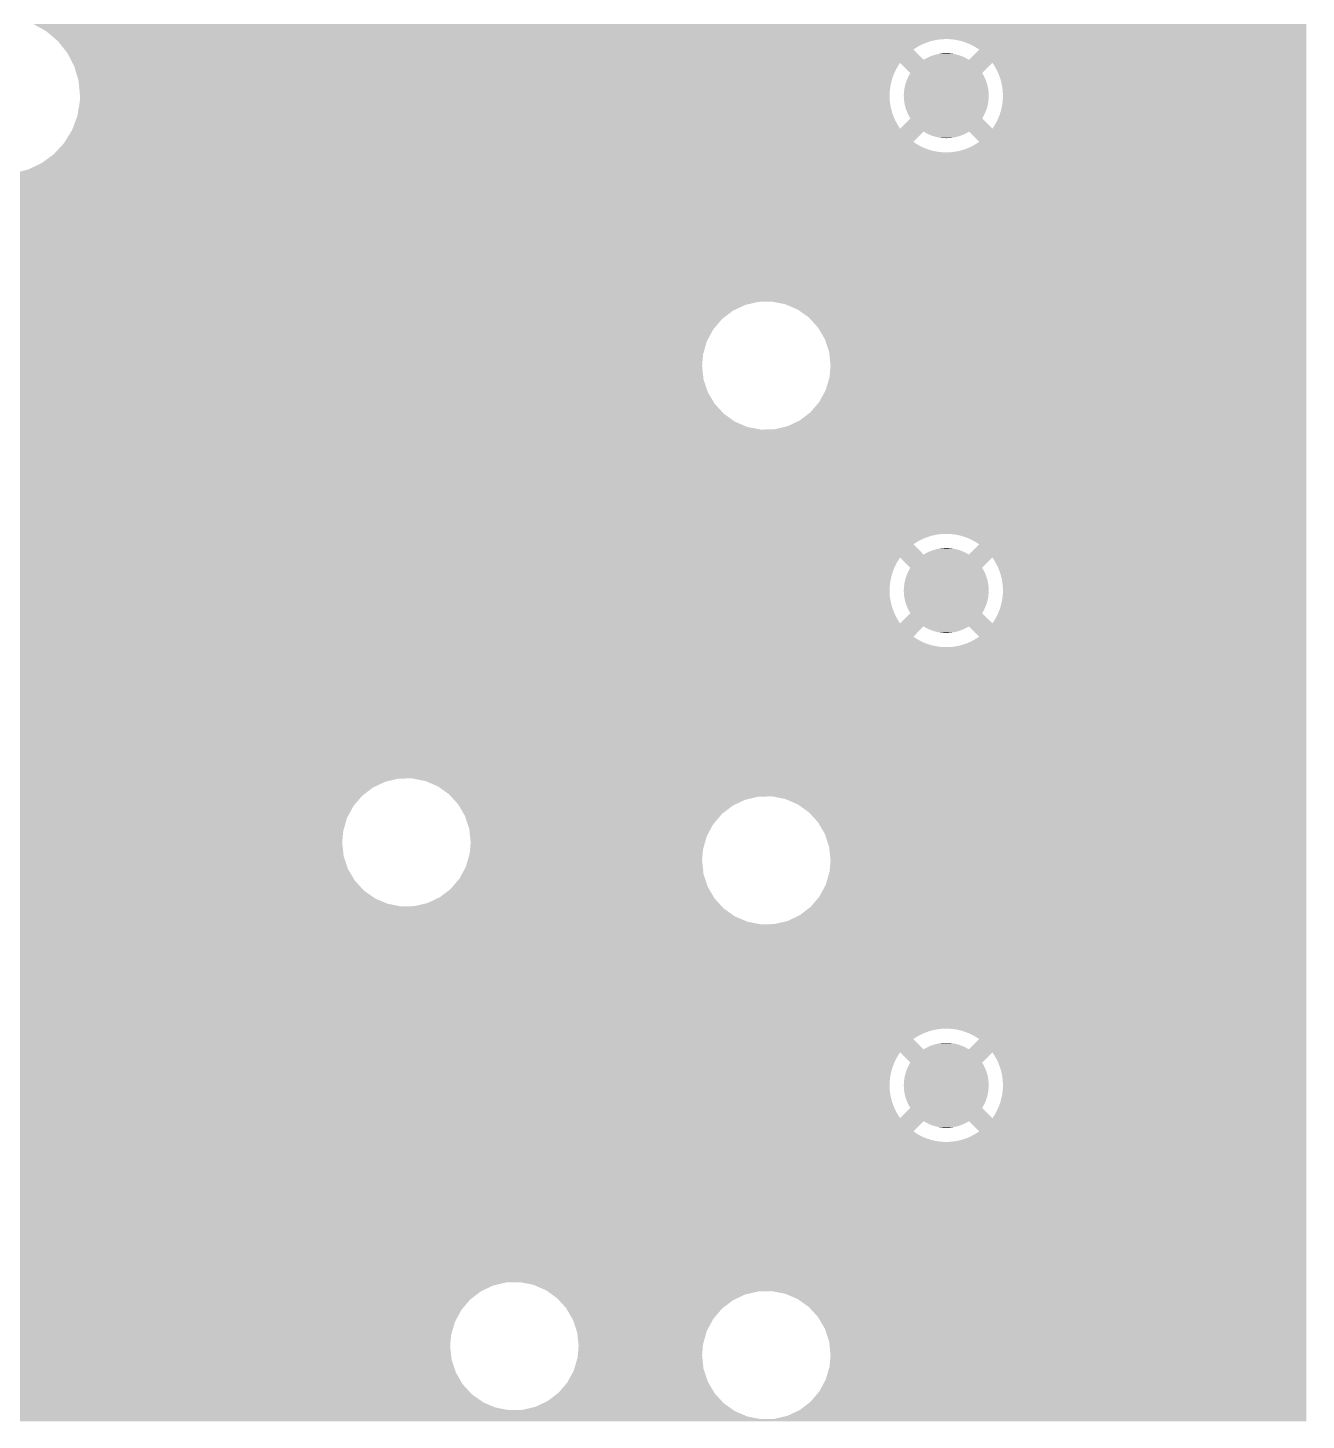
# Model space of a CAD drawing. Extents: x 295 to 953, y 10 to 290.
# Drawn here: x 812.76 to 832.61, y 104.73 to 126.35 of the extents above; entities that cross this region are included whole.
import ezdxf

# ---------------------------------------------------------------- set-up
doc = ezdxf.new("R2010")
doc.units = 0
doc.header["$LTSCALE"] = 5
doc.header["$MEASUREMENT"] = 0
doc.layers.add('PWR1', color=7, linetype='CONTINUOUS')

msp = doc.modelspace()

# ---------------------------------------------------------------- linework, layer by layer
at = {"layer": 'PWR1'}
for points in [[(813.056, 126.296), (812.853, 126.411), (832.612, 126.296), (832.612, 126.411)], [(813.192, 126.179), (813.056, 126.296), (832.612, 126.179), (832.612, 126.296)], [(813.196, 126.175), (813.192, 126.179), (826.942, 126.175), (827.004, 126.179)], [(813.205, 126.167), (813.196, 126.175), (826.879, 126.167), (826.942, 126.175)], [(813.22, 126.155), (813.205, 126.167), (826.818, 126.155), (826.879, 126.167)], [(813.233, 126.144), (813.22, 126.155), (826.779, 126.144), (826.818, 126.155)], [(813.237, 126.138), (813.233, 126.144), (826.758, 126.138), (826.779, 126.144)], [(813.254, 126.117), (813.237, 126.138), (826.699, 126.117), (826.758, 126.138)], [(813.274, 126.092), (813.254, 126.117), (826.641, 126.092), (826.699, 126.117)], [(813.297, 126.063), (813.274, 126.092), (826.586, 126.063), (826.641, 126.092)], [(813.324, 126.029), (813.297, 126.063), (826.532, 126.029), (826.586, 126.063)], [(827.067, 126.178), (827.004, 126.179), (832.612, 126.178), (832.612, 126.179)], [(827.129, 126.173), (827.067, 126.178), (832.612, 126.173), (832.612, 126.178)], [(827.191, 126.163), (827.129, 126.173), (832.612, 126.163), (832.612, 126.173)], [(827.253, 126.149), (827.191, 126.163), (832.612, 126.149), (832.612, 126.163)], [(827.312, 126.13), (827.253, 126.149), (832.612, 126.13), (832.612, 126.149)], [(827.371, 126.108), (827.312, 126.13), (832.612, 126.108), (832.612, 126.13)], [(827.428, 126.081), (827.371, 126.108), (832.612, 126.081), (832.612, 126.108)], [(827.482, 126.05), (827.428, 126.081), (832.612, 126.05), (832.612, 126.081)], [(813.334, 126.016), (813.324, 126.029), (826.513, 126.016), (826.532, 126.029)], [(813.377, 125.962), (813.334, 126.016), (826.567, 125.962), (826.513, 126.016)], [(813.432, 125.857), (813.377, 125.962), (826.671, 125.857), (826.567, 125.962)], [(813.456, 125.81), (813.432, 125.857), (832.612, 125.81), (832.612, 125.857)], [(826.671, 125.857), (826.703, 125.875), (827.376, 125.857), (827.343, 125.875)], [(826.703, 125.875), (826.72, 125.884), (827.343, 125.875), (827.329, 125.884)], [(826.72, 125.884), (826.752, 125.9), (827.329, 125.884), (827.294, 125.9)], [(826.752, 125.9), (826.769, 125.907), (827.294, 125.9), (827.279, 125.907)], [(826.769, 125.907), (826.802, 125.92), (827.279, 125.907), (827.244, 125.92)], [(826.802, 125.92), (826.82, 125.926), (827.244, 125.92), (827.229, 125.926)], [(826.82, 125.926), (826.854, 125.936), (827.229, 125.926), (827.191, 125.936)], [(826.854, 125.936), (826.873, 125.941), (827.191, 125.936), (827.176, 125.941)], [(826.873, 125.941), (826.907, 125.948), (827.176, 125.941), (827.138, 125.948)], [(826.907, 125.948), (826.928, 125.951), (827.138, 125.948), (827.123, 125.951)], [(826.928, 125.951), (826.961, 125.955), (827.123, 125.951), (827.082, 125.955)], [(826.961, 125.955), (826.987, 125.957), (827.082, 125.955), (827.069, 125.957)], [(826.987, 125.957), (827.015, 125.958), (827.069, 125.957), (827.015, 125.958)], [(827.376, 125.857), (827.535, 126.016), (832.612, 125.857), (832.612, 126.016)], [(827.535, 126.016), (827.482, 126.05), (832.612, 126.016), (832.612, 126.05)], [(813.483, 125.758), (813.456, 125.81), (826.272, 125.758), (826.307, 125.81)], [(813.485, 125.755), (813.483, 125.758), (826.271, 125.755), (826.272, 125.758)], [(813.5, 125.703), (813.485, 125.755), (826.242, 125.703), (826.271, 125.755)], [(813.517, 125.646), (813.5, 125.703), (826.215, 125.646), (826.242, 125.703)], [(813.534, 125.588), (813.517, 125.646), (826.192, 125.588), (826.215, 125.646)], [(826.466, 125.651), (826.307, 125.81), (827.581, 125.651), (827.74, 125.81)], [(826.443, 125.612), (826.466, 125.651), (827.604, 125.612), (827.581, 125.651)], [(827.764, 125.774), (827.74, 125.81), (832.612, 125.774), (832.612, 125.81)], [(827.796, 125.72), (827.764, 125.774), (832.612, 125.72), (832.612, 125.774)], [(827.824, 125.664), (827.796, 125.72), (832.612, 125.664), (832.612, 125.72)], [(827.848, 125.606), (827.824, 125.664), (832.612, 125.606), (832.612, 125.664)], [(813.551, 125.531), (813.534, 125.588), (826.175, 125.531), (826.192, 125.588)], [(813.551, 125.528), (813.551, 125.531), (826.174, 125.528), (826.175, 125.531)], [(813.557, 125.467), (813.551, 125.528), (826.16, 125.467), (826.174, 125.528)], [(813.563, 125.405), (813.557, 125.467), (826.15, 125.405), (826.16, 125.467)], [(826.372, 125.399), (826.373, 125.407), (827.675, 125.399), (827.674, 125.407)], [(826.373, 125.407), (826.382, 125.452), (827.674, 125.407), (827.665, 125.452)], [(826.382, 125.452), (826.385, 125.46), (827.665, 125.452), (827.663, 125.46)], [(826.385, 125.46), (826.397, 125.504), (827.663, 125.46), (827.65, 125.504)], [(826.397, 125.504), (826.4, 125.512), (827.65, 125.504), (827.647, 125.512)], [(826.4, 125.512), (826.416, 125.555), (827.647, 125.512), (827.631, 125.555)], [(826.416, 125.555), (826.42, 125.563), (827.631, 125.555), (827.628, 125.563)], [(826.42, 125.563), (826.439, 125.604), (827.628, 125.563), (827.608, 125.604)], [(826.439, 125.604), (826.443, 125.612), (827.608, 125.604), (827.604, 125.612)], [(827.868, 125.547), (827.848, 125.606), (832.612, 125.547), (832.612, 125.606)], [(827.884, 125.486), (827.868, 125.547), (832.612, 125.486), (832.612, 125.547)], [(827.895, 125.424), (827.884, 125.486), (832.612, 125.424), (832.612, 125.486)], [(827.901, 125.362), (827.895, 125.424), (832.612, 125.362), (832.612, 125.424)], [(813.561, 125.155), (813.57, 125.207), (826.155, 125.155), (826.149, 125.207)], [(813.569, 125.343), (813.563, 125.405), (826.145, 125.343), (826.15, 125.405)], [(813.573, 125.299), (813.569, 125.343), (826.144, 125.299), (826.145, 125.343)], [(813.57, 125.217), (813.573, 125.28), (826.147, 125.217), (826.144, 125.28)], [(813.57, 125.207), (813.57, 125.217), (826.149, 125.207), (826.147, 125.217)], [(813.573, 125.28), (813.573, 125.299), (826.144, 125.28), (826.144, 125.299)], [(826.364, 125.299), (826.366, 125.345), (827.683, 125.299), (827.681, 125.345)], [(826.366, 125.254), (826.364, 125.299), (827.681, 125.254), (827.683, 125.299)], [(826.366, 125.345), (826.367, 125.353), (827.681, 125.345), (827.681, 125.353)], [(826.366, 125.245), (826.366, 125.254), (827.68, 125.245), (827.681, 125.254)], [(826.372, 125.2), (826.366, 125.245), (827.675, 125.2), (827.68, 125.245)], [(826.367, 125.353), (826.372, 125.399), (827.681, 125.353), (827.675, 125.399)], [(826.373, 125.191), (826.372, 125.2), (827.674, 125.191), (827.675, 125.2)], [(826.382, 125.146), (826.373, 125.191), (827.665, 125.146), (827.674, 125.191)], [(827.887, 125.131), (827.897, 125.193), (832.612, 125.131), (832.612, 125.193)], [(827.897, 125.193), (827.903, 125.256), (832.612, 125.193), (832.612, 125.256)], [(827.904, 125.299), (827.901, 125.362), (832.612, 125.299), (832.612, 125.362)], [(827.903, 125.256), (827.904, 125.299), (832.612, 125.256), (832.612, 125.299)], [(813.529, 124.974), (813.53, 124.978), (826.206, 124.974), (826.204, 124.978)], [(813.53, 124.978), (813.54, 125.033), (826.204, 124.978), (826.185, 125.033)], [(813.54, 125.033), (813.55, 125.094), (826.185, 125.033), (826.168, 125.094)], [(813.55, 125.094), (813.561, 125.155), (826.168, 125.094), (826.155, 125.155)], [(826.384, 125.138), (826.382, 125.146), (827.663, 125.138), (827.665, 125.146)], [(826.397, 125.094), (826.384, 125.138), (827.65, 125.094), (827.663, 125.138)], [(826.4, 125.086), (826.397, 125.094), (827.647, 125.086), (827.65, 125.094)], [(826.416, 125.043), (826.4, 125.086), (827.631, 125.043), (827.647, 125.086)], [(826.419, 125.035), (826.416, 125.043), (827.627, 125.035), (827.631, 125.043)], [(826.439, 124.994), (826.419, 125.035), (827.608, 124.994), (827.627, 125.035)], [(826.443, 124.986), (826.439, 124.994), (827.604, 124.986), (827.608, 124.994)], [(826.466, 124.947), (826.443, 124.986), (827.581, 124.947), (827.604, 124.986)], [(827.832, 124.952), (827.855, 125.01), (832.612, 124.952), (832.612, 125.01)], [(827.855, 125.01), (827.873, 125.07), (832.612, 125.01), (832.612, 125.07)], [(827.873, 125.07), (827.887, 125.131), (832.612, 125.07), (832.612, 125.131)], [(813.436, 124.742), (813.447, 124.76), (832.612, 124.742), (832.612, 124.76)], [(813.447, 124.76), (813.458, 124.788), (832.612, 124.76), (832.612, 124.788)], [(813.458, 124.788), (813.466, 124.808), (826.307, 124.788), (826.293, 124.808)], [(813.466, 124.808), (813.486, 124.861), (826.293, 124.808), (826.26, 124.861)], [(813.486, 124.861), (813.507, 124.917), (826.26, 124.861), (826.231, 124.917)], [(813.507, 124.917), (813.529, 124.974), (826.231, 124.917), (826.206, 124.974)], [(826.307, 124.788), (826.466, 124.947), (827.74, 124.788), (827.581, 124.947)], [(827.74, 124.788), (827.775, 124.84), (832.612, 124.788), (832.612, 124.84)], [(827.775, 124.84), (827.805, 124.895), (832.612, 124.84), (832.612, 124.895)], [(827.805, 124.895), (827.832, 124.952), (832.612, 124.895), (832.612, 124.952)], [(813.284, 124.517), (813.312, 124.548), (826.619, 124.517), (826.565, 124.548)], [(813.312, 124.548), (813.325, 124.562), (826.565, 124.548), (826.544, 124.562)], [(813.325, 124.562), (813.338, 124.583), (826.544, 124.562), (826.513, 124.583)], [(813.338, 124.583), (813.436, 124.742), (826.513, 124.583), (826.671, 124.742)], [(826.704, 124.723), (826.671, 124.742), (827.344, 124.723), (827.376, 124.742)], [(826.719, 124.715), (826.704, 124.723), (827.327, 124.715), (827.344, 124.723)], [(826.753, 124.698), (826.719, 124.715), (827.295, 124.698), (827.327, 124.715)], [(826.768, 124.691), (826.753, 124.698), (827.278, 124.691), (827.295, 124.698)], [(826.803, 124.678), (826.768, 124.691), (827.245, 124.678), (827.278, 124.691)], [(826.819, 124.672), (826.803, 124.678), (827.227, 124.672), (827.245, 124.678)], [(826.856, 124.662), (826.819, 124.672), (827.193, 124.662), (827.227, 124.672)], [(826.871, 124.658), (826.856, 124.662), (827.174, 124.658), (827.193, 124.662)], [(826.909, 124.65), (826.871, 124.658), (827.14, 124.65), (827.174, 124.658)], [(826.924, 124.647), (826.909, 124.65), (827.119, 124.647), (827.14, 124.65)], [(826.965, 124.643), (826.924, 124.647), (827.086, 124.643), (827.119, 124.647)], [(826.978, 124.641), (826.965, 124.643), (827.06, 124.641), (827.086, 124.643)], [(827.032, 124.64), (826.978, 124.641), (827.032, 124.64), (827.06, 124.641)], [(827.535, 124.583), (827.376, 124.742), (832.612, 124.583), (832.612, 124.742)], [(827.461, 124.536), (827.515, 124.569), (832.612, 124.536), (832.612, 124.569)], [(827.515, 124.569), (827.535, 124.583), (832.612, 124.569), (832.612, 124.583)], [(812.978, 124.253), (813.166, 124.39), (832.612, 124.253), (832.612, 124.39)], [(813.166, 124.39), (813.193, 124.419), (832.612, 124.39), (832.612, 124.419)], [(813.193, 124.419), (813.194, 124.42), (827.043, 124.419), (826.98, 124.42)], [(813.194, 124.42), (813.199, 124.425), (826.98, 124.42), (826.918, 124.425)], [(813.199, 124.425), (813.208, 124.435), (826.918, 124.425), (826.856, 124.435)], [(813.208, 124.435), (813.221, 124.449), (826.856, 124.435), (826.795, 124.449)], [(813.221, 124.449), (813.238, 124.468), (826.795, 124.449), (826.735, 124.468)], [(813.238, 124.468), (813.259, 124.49), (826.735, 124.468), (826.676, 124.49)], [(813.259, 124.49), (813.284, 124.517), (826.676, 124.49), (826.619, 124.517)], [(827.043, 124.419), (827.105, 124.423), (832.612, 124.419), (832.612, 124.423)], [(827.105, 124.423), (827.168, 124.431), (832.612, 124.423), (832.612, 124.431)], [(827.168, 124.431), (827.229, 124.443), (832.612, 124.431), (832.612, 124.443)], [(827.229, 124.443), (827.29, 124.46), (832.612, 124.443), (832.612, 124.46)], [(827.29, 124.46), (827.349, 124.481), (832.612, 124.46), (832.612, 124.481)], [(827.349, 124.481), (827.406, 124.506), (832.612, 124.481), (832.612, 124.506)], [(827.406, 124.506), (827.461, 124.536), (832.612, 124.506), (832.612, 124.536)], [(812.542, 124.095), (812.768, 124.153), (832.612, 124.095), (832.612, 124.153)], [(812.768, 124.153), (812.978, 124.253), (832.612, 124.153), (832.612, 124.253)], [(793.356, 122.102), (793.356, 124.082), (832.612, 122.102), (832.612, 124.082)], [(812.309, 124.082), (812.542, 124.095), (832.612, 124.082), (832.612, 124.095)], [(793.356, 122.098), (793.356, 122.102), (824.107, 122.098), (824.317, 122.102)], [(793.356, 122.05), (793.356, 122.098), (823.901, 122.05), (824.107, 122.098)], [(793.356, 121.96), (793.356, 122.05), (823.711, 121.96), (823.901, 122.05)], [(793.356, 121.832), (793.356, 121.96), (823.543, 121.832), (823.711, 121.96)], [(824.524, 122.061), (824.317, 122.102), (832.612, 122.061), (832.612, 122.102)], [(824.718, 121.978), (824.524, 122.061), (832.612, 121.978), (832.612, 122.061)], [(824.89, 121.856), (824.718, 121.978), (832.612, 121.856), (832.612, 121.978)], [(793.356, 121.671), (793.356, 121.832), (823.406, 121.671), (823.543, 121.832)], [(825.032, 121.7), (824.89, 121.856), (832.612, 121.7), (832.612, 121.856)], [(793.356, 121.486), (793.356, 121.671), (823.306, 121.486), (823.406, 121.671)], [(825.139, 121.518), (825.032, 121.7), (832.612, 121.518), (832.612, 121.7)], [(825.205, 121.318), (825.139, 121.518), (832.612, 121.318), (832.612, 121.518)], [(793.356, 121.283), (793.356, 121.486), (823.248, 121.283), (823.306, 121.486)], [(825.227, 121.108), (825.205, 121.318), (832.612, 121.108), (832.612, 121.318)], [(793.356, 121.108), (793.356, 121.283), (823.232, 121.108), (823.248, 121.283)], [(793.356, 120.898), (793.356, 121.108), (823.254, 120.898), (823.232, 121.108)], [(825.212, 120.933), (825.227, 121.108), (832.612, 120.933), (832.612, 121.108)], [(793.356, 120.698), (793.356, 120.898), (823.32, 120.698), (823.254, 120.898)], [(825.153, 120.731), (825.212, 120.933), (832.612, 120.731), (832.612, 120.933)], [(793.356, 120.516), (793.356, 120.698), (823.427, 120.516), (823.32, 120.698)], [(825.053, 120.545), (825.153, 120.731), (832.612, 120.545), (832.612, 120.731)], [(793.356, 120.361), (793.356, 120.516), (823.569, 120.361), (823.427, 120.516)], [(824.916, 120.384), (825.053, 120.545), (832.612, 120.384), (832.612, 120.545)], [(793.356, 120.238), (793.356, 120.361), (823.741, 120.238), (823.569, 120.361)], [(793.356, 120.155), (793.356, 120.238), (823.935, 120.155), (823.741, 120.238)], [(824.558, 120.166), (824.749, 120.256), (832.612, 120.166), (832.612, 120.256)], [(824.749, 120.256), (824.916, 120.384), (832.612, 120.256), (832.612, 120.384)], [(793.356, 120.115), (793.356, 120.155), (824.142, 120.115), (823.935, 120.155)], [(793.356, 118.609), (793.356, 120.115), (832.612, 118.609), (832.612, 120.115)], [(824.142, 120.115), (824.353, 120.118), (832.612, 120.115), (832.612, 120.118)], [(824.353, 120.118), (824.558, 120.166), (832.612, 120.118), (832.612, 120.166)], [(794.349, 118.569), (794.142, 118.609), (832.612, 118.569), (832.612, 118.609)], [(794.519, 118.495), (794.349, 118.569), (832.612, 118.495), (832.612, 118.569)], [(794.527, 118.492), (794.519, 118.495), (826.942, 118.492), (827.004, 118.495)], [(794.543, 118.485), (794.527, 118.492), (826.89, 118.485), (826.942, 118.492)], [(827.129, 118.489), (827.067, 118.495), (832.612, 118.489), (832.612, 118.495)], [(827.191, 118.48), (827.129, 118.489), (832.612, 118.48), (832.612, 118.489)], [(794.545, 118.484), (794.543, 118.485), (826.879, 118.484), (826.89, 118.485)], [(794.562, 118.471), (794.545, 118.484), (826.818, 118.471), (826.879, 118.484)], [(794.586, 118.455), (794.562, 118.471), (826.758, 118.455), (826.818, 118.471)], [(794.616, 118.433), (794.586, 118.455), (826.699, 118.433), (826.758, 118.455)], [(794.651, 118.408), (794.616, 118.433), (826.641, 118.408), (826.699, 118.433)], [(794.692, 118.379), (794.651, 118.408), (826.586, 118.379), (826.641, 118.408)], [(794.715, 118.363), (794.692, 118.379), (826.56, 118.363), (826.586, 118.379)], [(794.731, 118.346), (794.715, 118.363), (826.532, 118.346), (826.56, 118.363)], [(794.743, 118.332), (794.731, 118.346), (826.513, 118.332), (826.532, 118.346)], [(794.857, 118.208), (794.743, 118.332), (826.637, 118.208), (826.513, 118.332)], [(826.928, 118.267), (826.961, 118.272), (827.123, 118.267), (827.082, 118.272)], [(826.961, 118.272), (826.987, 118.273), (827.082, 118.272), (827.069, 118.273)], [(826.987, 118.273), (827.015, 118.275), (827.069, 118.273), (827.015, 118.275)], [(827.253, 118.465), (827.191, 118.48), (832.612, 118.465), (832.612, 118.48)], [(827.312, 118.447), (827.253, 118.465), (832.612, 118.447), (832.612, 118.465)], [(827.371, 118.424), (827.312, 118.447), (832.612, 118.424), (832.612, 118.447)], [(827.428, 118.397), (827.371, 118.424), (832.612, 118.397), (832.612, 118.424)], [(827.376, 118.173), (827.535, 118.332), (832.612, 118.173), (832.612, 118.332)], [(827.482, 118.367), (827.428, 118.397), (832.612, 118.367), (832.612, 118.397)], [(827.535, 118.332), (827.482, 118.367), (832.612, 118.332), (832.612, 118.367)], [(794.877, 118.173), (794.857, 118.208), (826.671, 118.173), (826.637, 118.208)], [(794.904, 118.127), (794.877, 118.173), (832.612, 118.127), (832.612, 118.173)], [(794.935, 118.074), (794.904, 118.127), (826.272, 118.074), (826.307, 118.127)], [(794.964, 118.026), (794.935, 118.074), (826.245, 118.026), (826.272, 118.074)], [(826.466, 117.968), (826.307, 118.127), (827.581, 117.968), (827.74, 118.127)], [(826.671, 118.173), (826.703, 118.192), (827.376, 118.173), (827.343, 118.192)], [(826.703, 118.192), (826.72, 118.2), (827.343, 118.192), (827.329, 118.2)], [(826.72, 118.2), (826.752, 118.216), (827.329, 118.2), (827.294, 118.216)], [(826.752, 118.216), (826.769, 118.223), (827.294, 118.216), (827.279, 118.223)], [(826.769, 118.223), (826.802, 118.237), (827.279, 118.223), (827.244, 118.237)], [(826.802, 118.237), (826.82, 118.242), (827.244, 118.237), (827.229, 118.242)], [(826.82, 118.242), (826.854, 118.253), (827.229, 118.242), (827.191, 118.253)], [(826.854, 118.253), (826.873, 118.257), (827.191, 118.253), (827.176, 118.257)], [(826.873, 118.257), (826.907, 118.265), (827.176, 118.257), (827.138, 118.265)], [(826.907, 118.265), (826.928, 118.267), (827.138, 118.265), (827.123, 118.267)], [(827.764, 118.091), (827.74, 118.127), (832.612, 118.091), (832.612, 118.127)], [(827.796, 118.037), (827.764, 118.091), (832.612, 118.037), (832.612, 118.091)], [(794.966, 118.02), (794.964, 118.026), (826.242, 118.02), (826.245, 118.026)], [(794.984, 117.963), (794.966, 118.02), (826.215, 117.963), (826.242, 118.02)], [(795.003, 117.905), (794.984, 117.963), (826.192, 117.905), (826.215, 117.963)], [(795.023, 117.845), (795.003, 117.905), (826.174, 117.845), (826.192, 117.905)], [(795.03, 117.825), (795.023, 117.845), (826.169, 117.825), (826.174, 117.845)], [(826.4, 117.829), (826.416, 117.871), (827.647, 117.829), (827.631, 117.871)], [(826.416, 117.871), (826.42, 117.879), (827.631, 117.871), (827.628, 117.879)], [(826.42, 117.879), (826.439, 117.921), (827.628, 117.879), (827.608, 117.921)], [(826.439, 117.921), (826.443, 117.928), (827.608, 117.921), (827.604, 117.928)], [(826.443, 117.928), (826.466, 117.968), (827.604, 117.928), (827.581, 117.968)], [(827.824, 117.981), (827.796, 118.037), (832.612, 117.981), (832.612, 118.037)], [(827.848, 117.923), (827.824, 117.981), (832.612, 117.923), (832.612, 117.981)], [(827.868, 117.863), (827.848, 117.923), (832.612, 117.863), (832.612, 117.923)], [(827.884, 117.802), (827.868, 117.863), (832.612, 117.802), (832.612, 117.863)], [(795.034, 117.783), (795.03, 117.825), (826.16, 117.783), (826.169, 117.825)], [(795.041, 117.722), (795.034, 117.783), (826.15, 117.722), (826.16, 117.783)], [(795.047, 117.659), (795.041, 117.722), (826.145, 117.659), (826.15, 117.722)], [(795.052, 117.616), (795.047, 117.659), (826.144, 117.616), (826.145, 117.659)], [(826.364, 117.616), (826.366, 117.661), (827.683, 117.616), (827.681, 117.661)], [(826.366, 117.661), (826.367, 117.67), (827.681, 117.661), (827.681, 117.67)], [(826.367, 117.67), (826.372, 117.715), (827.681, 117.67), (827.675, 117.715)], [(826.372, 117.715), (826.373, 117.724), (827.675, 117.715), (827.674, 117.724)], [(826.373, 117.724), (826.382, 117.768), (827.674, 117.724), (827.665, 117.768)], [(826.382, 117.768), (826.385, 117.777), (827.665, 117.768), (827.663, 117.777)], [(826.385, 117.777), (826.397, 117.821), (827.663, 117.777), (827.65, 117.821)], [(826.397, 117.821), (826.4, 117.829), (827.65, 117.821), (827.647, 117.829)], [(827.895, 117.741), (827.884, 117.802), (832.612, 117.741), (832.612, 117.802)], [(827.901, 117.678), (827.895, 117.741), (832.612, 117.678), (832.612, 117.741)], [(827.904, 117.616), (827.901, 117.678), (832.612, 117.616), (832.612, 117.678)], [(795.026, 117.391), (795.028, 117.41), (826.173, 117.391), (826.168, 117.41)], [(795.028, 117.41), (795.035, 117.472), (826.168, 117.41), (826.155, 117.472)], [(795.035, 117.472), (795.042, 117.534), (826.155, 117.472), (826.147, 117.534)], [(795.042, 117.534), (795.05, 117.596), (826.147, 117.534), (826.144, 117.596)], [(795.05, 117.596), (795.052, 117.616), (826.144, 117.596), (826.144, 117.616)], [(826.366, 117.57), (826.364, 117.616), (827.681, 117.57), (827.683, 117.616)], [(826.366, 117.561), (826.366, 117.57), (827.68, 117.561), (827.681, 117.57)], [(826.372, 117.516), (826.366, 117.561), (827.675, 117.516), (827.68, 117.561)], [(826.373, 117.507), (826.372, 117.516), (827.674, 117.507), (827.675, 117.516)], [(826.382, 117.463), (826.373, 117.507), (827.665, 117.463), (827.674, 117.507)], [(826.384, 117.454), (826.382, 117.463), (827.663, 117.454), (827.665, 117.463)], [(826.397, 117.411), (826.384, 117.454), (827.65, 117.411), (827.663, 117.454)], [(826.4, 117.402), (826.397, 117.411), (827.647, 117.402), (827.65, 117.411)], [(827.873, 117.387), (827.887, 117.448), (832.612, 117.387), (832.612, 117.448)], [(827.887, 117.448), (827.897, 117.51), (832.612, 117.448), (832.612, 117.51)], [(827.897, 117.51), (827.903, 117.572), (832.612, 117.51), (832.612, 117.572)], [(827.903, 117.572), (827.904, 117.616), (832.612, 117.572), (832.612, 117.616)], [(794.949, 117.178), (794.957, 117.191), (826.26, 117.178), (826.253, 117.191)], [(794.957, 117.191), (794.972, 117.233), (826.253, 117.191), (826.231, 117.233)], [(794.972, 117.233), (794.991, 117.291), (826.231, 117.233), (826.206, 117.291)], [(794.991, 117.291), (795.012, 117.35), (826.206, 117.291), (826.185, 117.35)], [(795.012, 117.35), (795.026, 117.391), (826.185, 117.35), (826.173, 117.391)], [(826.307, 117.105), (826.466, 117.263), (827.74, 117.105), (827.581, 117.263)], [(826.416, 117.36), (826.4, 117.402), (827.631, 117.36), (827.647, 117.402)], [(826.419, 117.352), (826.416, 117.36), (827.627, 117.352), (827.631, 117.36)], [(826.439, 117.311), (826.419, 117.352), (827.608, 117.311), (827.627, 117.352)], [(826.443, 117.303), (826.439, 117.311), (827.604, 117.303), (827.608, 117.311)], [(826.466, 117.264), (826.443, 117.303), (827.581, 117.264), (827.604, 117.303)], [(826.466, 117.263), (826.466, 117.264), (827.581, 117.263), (827.581, 117.264)], [(827.775, 117.157), (827.805, 117.212), (832.612, 117.157), (832.612, 117.212)], [(827.805, 117.212), (827.832, 117.268), (832.612, 117.212), (832.612, 117.268)], [(827.832, 117.268), (827.855, 117.327), (832.612, 117.268), (832.612, 117.327)], [(827.855, 117.327), (827.873, 117.387), (832.612, 117.327), (832.612, 117.387)], [(794.742, 116.899), (794.848, 117.011), (826.513, 116.899), (826.624, 117.011)], [(794.848, 117.011), (794.876, 117.058), (826.624, 117.011), (826.671, 117.058)], [(794.876, 117.058), (794.904, 117.105), (832.612, 117.058), (832.612, 117.105)], [(794.904, 117.105), (794.916, 117.124), (826.307, 117.105), (826.293, 117.124)], [(794.916, 117.124), (794.949, 117.178), (826.293, 117.124), (826.26, 117.178)], [(826.704, 117.039), (826.671, 117.058), (827.344, 117.039), (827.376, 117.058)], [(826.719, 117.031), (826.704, 117.039), (827.327, 117.031), (827.344, 117.039)], [(826.753, 117.015), (826.719, 117.031), (827.295, 117.015), (827.327, 117.031)], [(826.768, 117.008), (826.753, 117.015), (827.278, 117.008), (827.295, 117.015)], [(826.803, 116.995), (826.768, 117.008), (827.245, 116.995), (827.278, 117.008)], [(826.819, 116.989), (826.803, 116.995), (827.227, 116.989), (827.245, 116.995)], [(826.856, 116.978), (826.819, 116.989), (827.193, 116.978), (827.227, 116.989)], [(826.871, 116.974), (826.856, 116.978), (827.174, 116.974), (827.193, 116.978)], [(827.535, 116.899), (827.376, 117.058), (832.612, 116.899), (832.612, 117.058)], [(827.74, 117.105), (827.775, 117.157), (832.612, 117.105), (832.612, 117.157)], [(794.548, 116.752), (794.569, 116.766), (826.856, 116.752), (826.795, 116.766)], [(794.569, 116.766), (794.596, 116.784), (826.795, 116.766), (826.735, 116.784)], [(794.596, 116.784), (794.629, 116.807), (826.735, 116.784), (826.676, 116.807)], [(794.629, 116.807), (794.668, 116.834), (826.676, 116.807), (826.619, 116.834)], [(794.668, 116.834), (794.703, 116.858), (826.619, 116.834), (826.577, 116.858)], [(794.703, 116.858), (794.709, 116.865), (826.577, 116.858), (826.565, 116.865)], [(794.709, 116.865), (794.742, 116.899), (826.565, 116.865), (826.513, 116.899)], [(826.909, 116.967), (826.871, 116.974), (827.14, 116.967), (827.174, 116.974)], [(826.924, 116.964), (826.909, 116.967), (827.119, 116.964), (827.14, 116.967)], [(826.965, 116.959), (826.924, 116.964), (827.086, 116.959), (827.119, 116.964)], [(826.978, 116.958), (826.965, 116.959), (827.06, 116.958), (827.086, 116.959)], [(827.032, 116.956), (826.978, 116.958), (827.032, 116.956), (827.06, 116.958)], [(827.168, 116.747), (827.229, 116.76), (832.612, 116.747), (832.612, 116.76)], [(827.229, 116.76), (827.29, 116.777), (832.612, 116.76), (832.612, 116.777)], [(827.29, 116.777), (827.349, 116.798), (832.612, 116.777), (832.612, 116.798)], [(827.349, 116.798), (827.406, 116.823), (832.612, 116.798), (832.612, 116.823)], [(827.406, 116.823), (827.461, 116.852), (832.612, 116.823), (832.612, 116.852)], [(827.461, 116.852), (827.515, 116.885), (832.612, 116.852), (832.612, 116.885)], [(827.515, 116.885), (827.535, 116.899), (832.612, 116.885), (832.612, 116.899)], [(793.356, 115.815), (793.356, 116.621), (832.612, 115.815), (832.612, 116.621)], [(794.127, 116.621), (794.334, 116.658), (832.612, 116.621), (832.612, 116.658)], [(794.334, 116.658), (794.523, 116.736), (832.612, 116.658), (832.612, 116.736)], [(794.523, 116.736), (794.525, 116.737), (827.043, 116.736), (826.98, 116.737)], [(794.525, 116.737), (794.529, 116.738), (826.98, 116.737), (826.959, 116.738)], [(794.529, 116.738), (794.534, 116.742), (826.959, 116.738), (826.918, 116.742)], [(794.534, 116.742), (794.548, 116.752), (826.918, 116.742), (826.856, 116.752)], [(827.043, 116.736), (827.105, 116.739), (832.612, 116.736), (832.612, 116.739)], [(827.105, 116.739), (827.168, 116.747), (832.612, 116.739), (832.612, 116.747)], [(807.76, 115.775), (807.553, 115.815), (832.612, 115.775), (832.612, 115.815)], [(807.954, 115.691), (807.76, 115.775), (832.612, 115.691), (832.612, 115.775)], [(808.126, 115.569), (807.954, 115.691), (832.612, 115.569), (832.612, 115.691)], [(808.268, 115.414), (808.126, 115.569), (832.612, 115.414), (832.612, 115.569)], [(808.311, 115.34), (808.268, 115.414), (832.612, 115.34), (832.612, 115.414)], [(811.235, 115.309), (811.004, 115.34), (832.612, 115.309), (832.612, 115.34)], [(811.456, 115.235), (811.235, 115.309), (832.612, 115.235), (832.612, 115.309)], [(811.659, 115.12), (811.456, 115.235), (832.612, 115.12), (832.612, 115.235)], [(811.836, 114.968), (811.659, 115.12), (832.612, 114.968), (832.612, 115.12)], [(811.98, 114.786), (811.836, 114.968), (832.612, 114.786), (832.612, 114.968)], [(812.026, 114.698), (811.98, 114.786), (832.612, 114.698), (832.612, 114.786)], [(812.028, 114.694), (812.026, 114.698), (818.519, 114.694), (818.729, 114.698)], [(812.053, 114.646), (812.028, 114.694), (818.313, 114.646), (818.519, 114.694)], [(812.088, 114.579), (812.053, 114.646), (818.171, 114.579), (818.313, 114.646)], [(818.936, 114.657), (818.729, 114.698), (832.612, 114.657), (832.612, 114.698)], [(819.13, 114.574), (818.936, 114.657), (832.612, 114.574), (832.612, 114.657)], [(812.095, 114.556), (812.088, 114.579), (818.123, 114.556), (818.171, 114.579)], [(812.132, 114.428), (812.095, 114.556), (817.955, 114.428), (818.123, 114.556)], [(812.154, 114.355), (812.132, 114.428), (817.893, 114.355), (817.955, 114.428)], [(819.302, 114.452), (819.13, 114.574), (832.612, 114.452), (832.612, 114.574)], [(819.332, 114.418), (819.302, 114.452), (832.612, 114.418), (832.612, 114.452)], [(819.336, 114.414), (819.332, 114.418), (824.107, 114.414), (824.317, 114.418)], [(819.38, 114.366), (819.336, 114.414), (823.901, 114.366), (824.107, 114.414)], [(824.524, 114.378), (824.317, 114.418), (832.612, 114.378), (832.612, 114.418)], [(812.162, 114.267), (812.154, 114.355), (817.818, 114.267), (817.893, 114.355)], [(812.176, 114.123), (812.162, 114.267), (817.741, 114.123), (817.818, 114.267)], [(819.444, 114.296), (819.38, 114.366), (823.752, 114.296), (823.901, 114.366)], [(819.456, 114.276), (819.444, 114.296), (823.711, 114.276), (823.752, 114.296)], [(819.531, 114.148), (819.456, 114.276), (823.543, 114.148), (823.711, 114.276)], [(824.718, 114.294), (824.524, 114.378), (832.612, 114.294), (832.612, 114.378)], [(824.89, 114.172), (824.718, 114.294), (832.612, 114.172), (832.612, 114.294)], [(825.032, 114.017), (824.89, 114.172), (832.612, 114.017), (832.612, 114.172)], [(812.146, 113.879), (812.173, 114.031), (817.66, 113.879), (817.704, 114.031)], [(812.173, 114.031), (812.175, 114.082), (817.704, 114.031), (817.718, 114.082)], [(812.175, 114.082), (812.176, 114.123), (817.718, 114.082), (817.741, 114.123)], [(819.551, 114.114), (819.531, 114.148), (823.514, 114.114), (823.543, 114.148)], [(819.592, 113.988), (819.551, 114.114), (823.406, 113.988), (823.514, 114.114)], [(819.617, 113.914), (819.592, 113.988), (823.366, 113.914), (823.406, 113.988)], [(825.139, 113.835), (825.032, 114.017), (832.612, 113.835), (832.612, 114.017)], [(812.096, 113.704), (812.133, 113.802), (817.644, 113.704), (817.653, 113.802)], [(812.133, 113.802), (812.146, 113.879), (817.653, 113.802), (817.66, 113.879)], [(819.629, 113.802), (819.617, 113.914), (823.306, 113.802), (823.366, 113.914)], [(819.639, 113.704), (819.629, 113.802), (823.278, 113.704), (823.306, 113.802)], [(825.205, 113.634), (825.139, 113.835), (832.612, 113.634), (832.612, 113.835)], [(811.995, 113.494), (812.05, 113.584), (817.666, 113.494), (817.657, 113.584)], [(812.05, 113.584), (812.096, 113.704), (817.657, 113.584), (817.644, 113.704)], [(819.593, 113.425), (819.624, 113.529), (823.232, 113.425), (823.241, 113.529)], [(819.624, 113.529), (819.63, 113.6), (823.241, 113.529), (823.248, 113.6)], [(819.63, 113.6), (819.639, 113.704), (823.248, 113.6), (823.278, 113.704)], [(825.227, 113.425), (825.205, 113.634), (832.612, 113.425), (832.612, 113.634)], [(811.843, 113.294), (811.928, 113.386), (817.732, 113.294), (817.702, 113.386)], [(811.928, 113.386), (811.995, 113.494), (817.702, 113.386), (817.666, 113.494)], [(819.505, 113.215), (819.565, 113.326), (823.254, 113.215), (823.243, 113.326)], [(819.565, 113.326), (819.593, 113.425), (823.243, 113.326), (823.232, 113.425)], [(825.212, 113.25), (825.227, 113.425), (832.612, 113.25), (832.612, 113.425)], [(811.581, 113.077), (811.63, 113.112), (817.871, 113.077), (817.839, 113.112)], [(811.63, 113.112), (811.769, 113.214), (817.839, 113.112), (817.779, 113.214)], [(811.769, 113.214), (811.843, 113.294), (817.779, 113.214), (817.732, 113.294)], [(819.357, 113.015), (819.465, 113.141), (823.32, 113.015), (823.279, 113.141)], [(819.465, 113.141), (819.505, 113.215), (823.279, 113.141), (823.254, 113.215)], [(825.153, 113.047), (825.212, 113.25), (832.612, 113.047), (832.612, 113.25)], [(793.356, 112.834), (793.356, 112.906), (818.153, 112.834), (818.053, 112.906)], [(810.912, 112.906), (811.145, 112.919), (818.053, 112.906), (818.033, 112.919)], [(811.145, 112.919), (811.29, 112.956), (818.033, 112.919), (817.981, 112.956)], [(811.29, 112.956), (811.371, 112.977), (817.981, 112.956), (817.962, 112.977)], [(811.371, 112.977), (811.581, 113.077), (817.962, 112.977), (817.871, 113.077)], [(819.161, 112.852), (819.328, 112.98), (823.415, 112.852), (823.34, 112.98)], [(819.328, 112.98), (819.357, 113.015), (823.34, 112.98), (823.32, 113.015)], [(825.053, 112.861), (825.153, 113.047), (832.612, 112.861), (832.612, 113.047)], [(793.356, 112.751), (793.356, 112.834), (818.347, 112.751), (818.153, 112.834)], [(793.356, 112.71), (793.356, 112.751), (818.554, 112.71), (818.347, 112.751)], [(793.356, 112.677), (793.356, 112.71), (823.569, 112.677), (823.539, 112.71)], [(793.356, 112.555), (793.356, 112.677), (823.741, 112.555), (823.569, 112.677)], [(818.554, 112.71), (818.765, 112.714), (823.539, 112.71), (823.535, 112.714)], [(818.765, 112.714), (818.97, 112.762), (823.535, 112.714), (823.491, 112.762)], [(818.97, 112.762), (819.119, 112.833), (823.491, 112.762), (823.427, 112.833)], [(819.119, 112.833), (819.161, 112.852), (823.427, 112.833), (823.415, 112.852)], [(824.749, 112.573), (824.916, 112.701), (832.612, 112.573), (832.612, 112.701)], [(824.916, 112.701), (825.053, 112.861), (832.612, 112.701), (832.612, 112.861)], [(793.356, 112.472), (793.356, 112.555), (823.935, 112.472), (823.741, 112.555)], [(793.356, 112.431), (793.356, 112.472), (824.142, 112.431), (823.935, 112.472)], [(824.142, 112.431), (824.353, 112.435), (832.612, 112.431), (832.612, 112.435)], [(824.353, 112.435), (824.558, 112.483), (832.612, 112.435), (832.612, 112.483)], [(824.558, 112.483), (824.749, 112.573), (832.612, 112.483), (832.612, 112.573)], [(793.356, 110.812), (793.356, 112.431), (832.612, 110.812), (832.612, 112.431)], [(793.356, 110.808), (793.356, 110.812), (826.942, 110.808), (827.004, 110.812)], [(793.356, 110.8), (793.356, 110.808), (826.879, 110.8), (826.942, 110.808)], [(793.356, 110.788), (793.356, 110.8), (826.818, 110.788), (826.879, 110.8)], [(793.356, 110.771), (793.356, 110.788), (826.758, 110.771), (826.818, 110.788)], [(793.356, 110.75), (793.356, 110.771), (826.699, 110.75), (826.758, 110.771)], [(793.356, 110.725), (793.356, 110.75), (826.641, 110.725), (826.699, 110.75)], [(793.356, 110.696), (793.356, 110.725), (826.586, 110.696), (826.641, 110.725)], [(827.067, 110.811), (827.004, 110.812), (832.612, 110.811), (832.612, 110.812)], [(827.129, 110.806), (827.067, 110.811), (832.612, 110.806), (832.612, 110.811)], [(827.191, 110.796), (827.129, 110.806), (832.612, 110.796), (832.612, 110.806)], [(827.253, 110.782), (827.191, 110.796), (832.612, 110.782), (832.612, 110.796)], [(827.312, 110.763), (827.253, 110.782), (832.612, 110.763), (832.612, 110.782)], [(827.371, 110.741), (827.312, 110.763), (832.612, 110.741), (832.612, 110.763)], [(827.428, 110.714), (827.371, 110.741), (832.612, 110.714), (832.612, 110.741)], [(827.482, 110.683), (827.428, 110.714), (832.612, 110.683), (832.612, 110.714)], [(793.356, 110.662), (793.356, 110.696), (826.532, 110.662), (826.586, 110.696)], [(793.356, 110.649), (793.356, 110.662), (826.513, 110.649), (826.532, 110.662)], [(793.356, 110.49), (793.356, 110.649), (826.671, 110.49), (826.513, 110.649)], [(793.356, 110.443), (793.356, 110.49), (832.612, 110.443), (832.612, 110.49)], [(826.671, 110.49), (826.703, 110.508), (827.376, 110.49), (827.343, 110.508)], [(826.703, 110.508), (826.72, 110.517), (827.343, 110.508), (827.329, 110.517)], [(826.72, 110.517), (826.752, 110.533), (827.329, 110.517), (827.294, 110.533)], [(826.752, 110.533), (826.769, 110.54), (827.294, 110.533), (827.279, 110.54)], [(826.769, 110.54), (826.802, 110.553), (827.279, 110.54), (827.244, 110.553)], [(826.802, 110.553), (826.82, 110.559), (827.244, 110.553), (827.229, 110.559)], [(826.82, 110.559), (826.854, 110.569), (827.229, 110.559), (827.191, 110.569)], [(826.854, 110.569), (826.873, 110.574), (827.191, 110.569), (827.176, 110.574)], [(826.873, 110.574), (826.907, 110.581), (827.176, 110.574), (827.138, 110.581)], [(826.907, 110.581), (826.928, 110.584), (827.138, 110.581), (827.123, 110.584)], [(826.928, 110.584), (826.961, 110.588), (827.123, 110.584), (827.082, 110.588)], [(826.961, 110.588), (826.987, 110.59), (827.082, 110.588), (827.069, 110.59)], [(826.987, 110.59), (827.015, 110.591), (827.069, 110.59), (827.015, 110.591)], [(827.376, 110.49), (827.535, 110.649), (832.612, 110.49), (832.612, 110.649)], [(827.535, 110.649), (827.482, 110.683), (832.612, 110.649), (832.612, 110.683)], [(793.356, 110.391), (793.356, 110.443), (826.272, 110.391), (826.307, 110.443)], [(793.356, 110.336), (793.356, 110.391), (826.242, 110.336), (826.272, 110.391)], [(793.356, 110.279), (793.356, 110.336), (826.215, 110.279), (826.242, 110.336)], [(793.356, 110.221), (793.356, 110.279), (826.192, 110.221), (826.215, 110.279)], [(826.466, 110.284), (826.307, 110.443), (827.581, 110.284), (827.74, 110.443)], [(826.443, 110.245), (826.466, 110.284), (827.604, 110.245), (827.581, 110.284)], [(827.764, 110.407), (827.74, 110.443), (832.612, 110.407), (832.612, 110.443)], [(827.796, 110.353), (827.764, 110.407), (832.612, 110.353), (832.612, 110.407)], [(827.824, 110.297), (827.796, 110.353), (832.612, 110.297), (832.612, 110.353)], [(827.848, 110.239), (827.824, 110.297), (832.612, 110.239), (832.612, 110.297)], [(793.356, 110.161), (793.356, 110.221), (826.174, 110.161), (826.192, 110.221)], [(793.356, 110.1), (793.356, 110.161), (826.16, 110.1), (826.174, 110.161)], [(793.356, 110.038), (793.356, 110.1), (826.15, 110.038), (826.16, 110.1)], [(826.373, 110.04), (826.382, 110.085), (827.674, 110.04), (827.665, 110.085)], [(826.382, 110.085), (826.385, 110.093), (827.665, 110.085), (827.663, 110.093)], [(826.385, 110.093), (826.397, 110.137), (827.663, 110.093), (827.65, 110.137)], [(826.397, 110.137), (826.4, 110.145), (827.65, 110.137), (827.647, 110.145)], [(826.4, 110.145), (826.416, 110.188), (827.647, 110.145), (827.631, 110.188)], [(826.416, 110.188), (826.42, 110.196), (827.631, 110.188), (827.628, 110.196)], [(826.42, 110.196), (826.439, 110.237), (827.628, 110.196), (827.608, 110.237)], [(826.439, 110.237), (826.443, 110.245), (827.608, 110.237), (827.604, 110.245)], [(827.868, 110.18), (827.848, 110.239), (832.612, 110.18), (832.612, 110.239)], [(827.884, 110.119), (827.868, 110.18), (832.612, 110.119), (832.612, 110.18)], [(827.895, 110.057), (827.884, 110.119), (832.612, 110.057), (832.612, 110.119)], [(827.901, 109.995), (827.895, 110.057), (832.612, 109.995), (832.612, 110.057)], [(793.356, 109.976), (793.356, 110.038), (826.145, 109.976), (826.15, 110.038)], [(793.356, 109.913), (793.356, 109.976), (826.144, 109.913), (826.145, 109.976)], [(793.356, 109.85), (793.356, 109.913), (826.147, 109.85), (826.144, 109.913)], [(793.356, 109.788), (793.356, 109.85), (826.155, 109.788), (826.147, 109.85)], [(826.364, 109.932), (826.366, 109.978), (827.683, 109.932), (827.681, 109.978)], [(826.366, 109.887), (826.364, 109.932), (827.681, 109.887), (827.683, 109.932)], [(826.366, 109.978), (826.367, 109.986), (827.681, 109.978), (827.681, 109.986)], [(826.366, 109.878), (826.366, 109.887), (827.68, 109.878), (827.681, 109.887)], [(826.372, 109.833), (826.366, 109.878), (827.675, 109.833), (827.68, 109.878)], [(826.367, 109.986), (826.372, 110.032), (827.681, 109.986), (827.675, 110.032)], [(826.372, 110.032), (826.373, 110.04), (827.675, 110.032), (827.674, 110.04)], [(827.897, 109.826), (827.903, 109.889), (832.612, 109.826), (832.612, 109.889)], [(827.904, 109.932), (827.901, 109.995), (832.612, 109.932), (832.612, 109.995)], [(827.903, 109.889), (827.904, 109.932), (832.612, 109.889), (832.612, 109.932)], [(793.356, 109.727), (793.356, 109.788), (826.168, 109.727), (826.155, 109.788)], [(793.356, 109.666), (793.356, 109.727), (826.185, 109.666), (826.168, 109.727)], [(793.356, 109.607), (793.356, 109.666), (826.206, 109.607), (826.185, 109.666)], [(826.373, 109.824), (826.372, 109.833), (827.674, 109.824), (827.675, 109.833)], [(826.382, 109.779), (826.373, 109.824), (827.665, 109.779), (827.674, 109.824)], [(826.384, 109.771), (826.382, 109.779), (827.663, 109.771), (827.665, 109.779)], [(826.397, 109.727), (826.384, 109.771), (827.65, 109.727), (827.663, 109.771)], [(826.4, 109.719), (826.397, 109.727), (827.647, 109.719), (827.65, 109.727)], [(826.416, 109.676), (826.4, 109.719), (827.631, 109.676), (827.647, 109.719)], [(826.419, 109.668), (826.416, 109.676), (827.627, 109.668), (827.631, 109.676)], [(826.439, 109.627), (826.419, 109.668), (827.608, 109.627), (827.627, 109.668)], [(826.443, 109.619), (826.439, 109.627), (827.604, 109.619), (827.608, 109.627)], [(827.832, 109.585), (827.855, 109.643), (832.612, 109.585), (832.612, 109.643)], [(827.855, 109.643), (827.873, 109.703), (832.612, 109.643), (832.612, 109.703)], [(827.873, 109.703), (827.887, 109.764), (832.612, 109.703), (832.612, 109.764)], [(827.887, 109.764), (827.897, 109.826), (832.612, 109.764), (832.612, 109.826)], [(793.356, 109.55), (793.356, 109.607), (826.231, 109.55), (826.206, 109.607)], [(793.356, 109.494), (793.356, 109.55), (826.26, 109.494), (826.231, 109.55)], [(793.356, 109.441), (793.356, 109.494), (826.293, 109.441), (826.26, 109.494)], [(793.356, 109.421), (793.356, 109.441), (826.307, 109.421), (826.293, 109.441)], [(793.356, 109.375), (793.356, 109.421), (832.612, 109.375), (832.612, 109.421)], [(826.307, 109.421), (826.466, 109.58), (827.74, 109.421), (827.581, 109.58)], [(826.466, 109.58), (826.443, 109.619), (827.581, 109.58), (827.604, 109.619)], [(827.74, 109.421), (827.775, 109.473), (832.612, 109.421), (832.612, 109.473)], [(827.775, 109.473), (827.805, 109.528), (832.612, 109.473), (832.612, 109.528)], [(827.805, 109.528), (827.832, 109.585), (832.612, 109.528), (832.612, 109.585)], [(793.356, 109.216), (793.356, 109.375), (826.513, 109.216), (826.671, 109.375)], [(793.356, 109.181), (793.356, 109.216), (826.565, 109.181), (826.513, 109.216)], [(826.704, 109.356), (826.671, 109.375), (827.344, 109.356), (827.376, 109.375)], [(826.719, 109.348), (826.704, 109.356), (827.327, 109.348), (827.344, 109.356)], [(826.753, 109.331), (826.719, 109.348), (827.295, 109.331), (827.327, 109.348)], [(826.768, 109.324), (826.753, 109.331), (827.278, 109.324), (827.295, 109.331)], [(826.803, 109.311), (826.768, 109.324), (827.245, 109.311), (827.278, 109.324)], [(826.819, 109.305), (826.803, 109.311), (827.227, 109.305), (827.245, 109.311)], [(826.856, 109.295), (826.819, 109.305), (827.193, 109.295), (827.227, 109.305)], [(826.871, 109.291), (826.856, 109.295), (827.174, 109.291), (827.193, 109.295)], [(826.909, 109.283), (826.871, 109.291), (827.14, 109.283), (827.174, 109.291)], [(826.924, 109.28), (826.909, 109.283), (827.119, 109.28), (827.14, 109.283)], [(826.965, 109.276), (826.924, 109.28), (827.086, 109.276), (827.119, 109.28)], [(826.978, 109.274), (826.965, 109.276), (827.06, 109.274), (827.086, 109.276)], [(827.032, 109.273), (826.978, 109.274), (827.032, 109.273), (827.06, 109.274)], [(827.535, 109.216), (827.376, 109.375), (832.612, 109.216), (832.612, 109.375)], [(827.461, 109.169), (827.515, 109.202), (832.612, 109.169), (832.612, 109.202)], [(827.515, 109.202), (827.535, 109.216), (832.612, 109.202), (832.612, 109.216)], [(793.356, 109.15), (793.356, 109.181), (826.619, 109.15), (826.565, 109.181)], [(793.356, 109.123), (793.356, 109.15), (826.676, 109.123), (826.619, 109.15)], [(793.356, 109.101), (793.356, 109.123), (826.735, 109.101), (826.676, 109.123)], [(793.356, 109.082), (793.356, 109.101), (826.795, 109.082), (826.735, 109.101)], [(793.356, 109.068), (793.356, 109.082), (826.856, 109.068), (826.795, 109.082)], [(793.356, 109.058), (793.356, 109.068), (826.918, 109.058), (826.856, 109.068)], [(793.356, 109.053), (793.356, 109.058), (826.98, 109.053), (826.918, 109.058)], [(793.356, 109.052), (793.356, 109.053), (827.043, 109.052), (826.98, 109.053)], [(793.356, 106.874), (793.356, 109.052), (832.612, 106.874), (832.612, 109.052)], [(827.043, 109.052), (827.105, 109.056), (832.612, 109.052), (832.612, 109.056)], [(827.105, 109.056), (827.168, 109.064), (832.612, 109.056), (832.612, 109.064)], [(827.168, 109.064), (827.229, 109.076), (832.612, 109.064), (832.612, 109.076)], [(827.229, 109.076), (827.29, 109.093), (832.612, 109.076), (832.612, 109.093)], [(827.29, 109.093), (827.349, 109.114), (832.612, 109.093), (832.612, 109.114)], [(827.349, 109.114), (827.406, 109.139), (832.612, 109.114), (832.612, 109.139)], [(827.406, 109.139), (827.461, 109.169), (832.612, 109.139), (832.612, 109.169)], [(793.356, 106.871), (793.356, 106.874), (820.195, 106.871), (820.406, 106.874)], [(793.356, 106.823), (793.356, 106.871), (819.99, 106.823), (820.195, 106.871)], [(793.356, 106.733), (793.356, 106.823), (819.799, 106.733), (819.99, 106.823)], [(820.613, 106.834), (820.406, 106.874), (832.612, 106.834), (832.612, 106.874)], [(820.806, 106.75), (820.613, 106.834), (832.612, 106.75), (832.612, 106.834)], [(793.356, 106.604), (793.356, 106.733), (819.631, 106.604), (819.799, 106.733)], [(793.356, 106.444), (793.356, 106.604), (819.495, 106.444), (819.631, 106.604)], [(820.829, 106.735), (820.806, 106.75), (832.612, 106.735), (832.612, 106.75)], [(820.834, 106.731), (820.829, 106.735), (824.107, 106.731), (824.317, 106.735)], [(820.901, 106.683), (820.834, 106.731), (823.901, 106.683), (824.107, 106.731)], [(820.978, 106.628), (820.901, 106.683), (823.786, 106.628), (823.901, 106.683)], [(821.011, 106.593), (820.978, 106.628), (823.711, 106.593), (823.786, 106.628)], [(824.524, 106.694), (824.317, 106.735), (832.612, 106.694), (832.612, 106.735)], [(824.718, 106.611), (824.524, 106.694), (832.612, 106.611), (832.612, 106.694)], [(824.89, 106.489), (824.718, 106.611), (832.612, 106.489), (832.612, 106.611)], [(793.356, 106.258), (793.356, 106.444), (819.395, 106.258), (819.495, 106.444)], [(821.121, 106.473), (821.011, 106.593), (823.554, 106.473), (823.711, 106.593)], [(821.125, 106.465), (821.121, 106.473), (823.543, 106.465), (823.554, 106.473)], [(821.219, 106.304), (821.125, 106.465), (823.406, 106.304), (823.543, 106.465)], [(825.032, 106.333), (824.89, 106.489), (832.612, 106.333), (832.612, 106.489)], [(793.356, 106.056), (793.356, 106.258), (819.336, 106.056), (819.395, 106.258)], [(821.227, 106.291), (821.219, 106.304), (823.399, 106.291), (823.406, 106.304)], [(821.284, 106.119), (821.227, 106.291), (823.306, 106.119), (823.399, 106.291)], [(825.139, 106.151), (825.032, 106.333), (832.612, 106.151), (832.612, 106.333)], [(793.356, 105.881), (793.356, 106.056), (819.32, 105.881), (819.336, 106.056)], [(821.293, 106.09), (821.284, 106.119), (823.298, 106.09), (823.306, 106.119)], [(821.312, 105.916), (821.293, 106.09), (823.248, 105.916), (823.298, 106.09)], [(825.205, 105.951), (825.139, 106.151), (832.612, 105.951), (832.612, 106.151)], [(825.227, 105.741), (825.205, 105.951), (832.612, 105.741), (832.612, 105.951)], [(793.356, 105.671), (793.356, 105.881), (819.343, 105.671), (819.32, 105.881)], [(821.3, 105.706), (821.303, 105.741), (823.236, 105.706), (823.232, 105.741)], [(821.303, 105.741), (821.315, 105.881), (823.232, 105.741), (823.244, 105.881)], [(821.315, 105.881), (821.312, 105.916), (823.244, 105.881), (823.248, 105.916)], [(825.212, 105.566), (825.227, 105.741), (832.612, 105.566), (832.612, 105.741)], [(793.356, 105.471), (793.356, 105.671), (819.409, 105.471), (819.343, 105.671)], [(821.241, 105.503), (821.249, 105.531), (823.264, 105.503), (823.254, 105.531)], [(821.249, 105.531), (821.3, 105.706), (823.254, 105.531), (823.236, 105.706)], [(825.153, 105.364), (825.212, 105.566), (832.612, 105.364), (832.612, 105.566)], [(793.356, 105.289), (793.356, 105.471), (819.515, 105.289), (819.409, 105.471)], [(821.004, 105.157), (821.141, 105.318), (823.422, 105.157), (823.328, 105.318)], [(821.141, 105.318), (821.148, 105.331), (823.328, 105.318), (823.32, 105.331)], [(821.148, 105.331), (821.241, 105.503), (823.32, 105.331), (823.264, 105.503)], [(825.053, 105.178), (825.153, 105.364), (832.612, 105.178), (832.612, 105.364)], [(793.356, 105.133), (793.356, 105.289), (819.658, 105.133), (819.515, 105.289)], [(793.356, 105.084), (793.356, 105.133), (819.726, 105.084), (819.658, 105.133)], [(806.391, 105.083), (806.329, 105.084), (819.728, 105.083), (819.726, 105.084)], [(806.454, 105.078), (806.391, 105.083), (819.735, 105.078), (819.728, 105.083)], [(820.837, 105.029), (820.994, 105.149), (823.537, 105.029), (823.427, 105.149)], [(820.994, 105.149), (821.004, 105.157), (823.427, 105.149), (823.422, 105.157)], [(824.916, 105.017), (825.053, 105.178), (832.612, 105.017), (832.612, 105.178)], [(806.516, 105.068), (806.454, 105.078), (819.749, 105.068), (819.735, 105.078)], [(806.577, 105.054), (806.516, 105.068), (819.769, 105.054), (819.749, 105.068)], [(806.637, 105.036), (806.577, 105.054), (819.795, 105.036), (819.769, 105.054)], [(806.695, 105.013), (806.637, 105.036), (819.827, 105.013), (819.795, 105.036)], [(806.699, 105.011), (806.695, 105.013), (819.829, 105.011), (819.827, 105.013)], [(806.752, 104.986), (806.699, 105.011), (819.887, 104.986), (819.829, 105.011)], [(806.726, 104.788), (806.81, 104.871), (823.935, 104.788), (823.741, 104.871)], [(806.807, 104.955), (806.752, 104.986), (819.959, 104.955), (819.887, 104.986)], [(806.848, 104.928), (806.807, 104.955), (820.023, 104.928), (819.959, 104.955)], [(806.81, 104.871), (806.825, 104.887), (823.741, 104.871), (823.719, 104.887)], [(806.825, 104.887), (806.859, 104.921), (820.23, 104.887), (820.059, 104.921)], [(806.859, 104.921), (806.848, 104.928), (820.059, 104.921), (820.023, 104.928)], [(820.23, 104.887), (820.441, 104.891), (823.719, 104.887), (823.714, 104.891)], [(820.441, 104.891), (820.646, 104.939), (823.714, 104.891), (823.646, 104.939)], [(820.646, 104.939), (820.762, 104.994), (823.646, 104.939), (823.569, 104.994)], [(820.762, 104.994), (820.837, 105.029), (823.569, 104.994), (823.537, 105.029)], [(824.558, 104.799), (824.749, 104.889), (832.612, 104.799), (832.612, 104.889)], [(824.749, 104.889), (824.916, 105.017), (832.612, 104.889), (832.612, 105.017)], [(793.243, 104.715), (793.267, 104.748), (832.612, 104.715), (832.612, 104.748)], [(793.267, 104.748), (793.278, 104.762), (824.142, 104.748), (824.068, 104.762)], [(806.7, 104.762), (806.726, 104.788), (824.068, 104.762), (823.935, 104.788)], [(824.142, 104.748), (824.353, 104.751), (832.612, 104.748), (832.612, 104.751)], [(824.353, 104.751), (824.558, 104.799), (832.612, 104.751), (832.612, 104.799)]]:
    msp.add_solid(points, dxfattribs=at)

doc.saveas('drawing.dxf')
